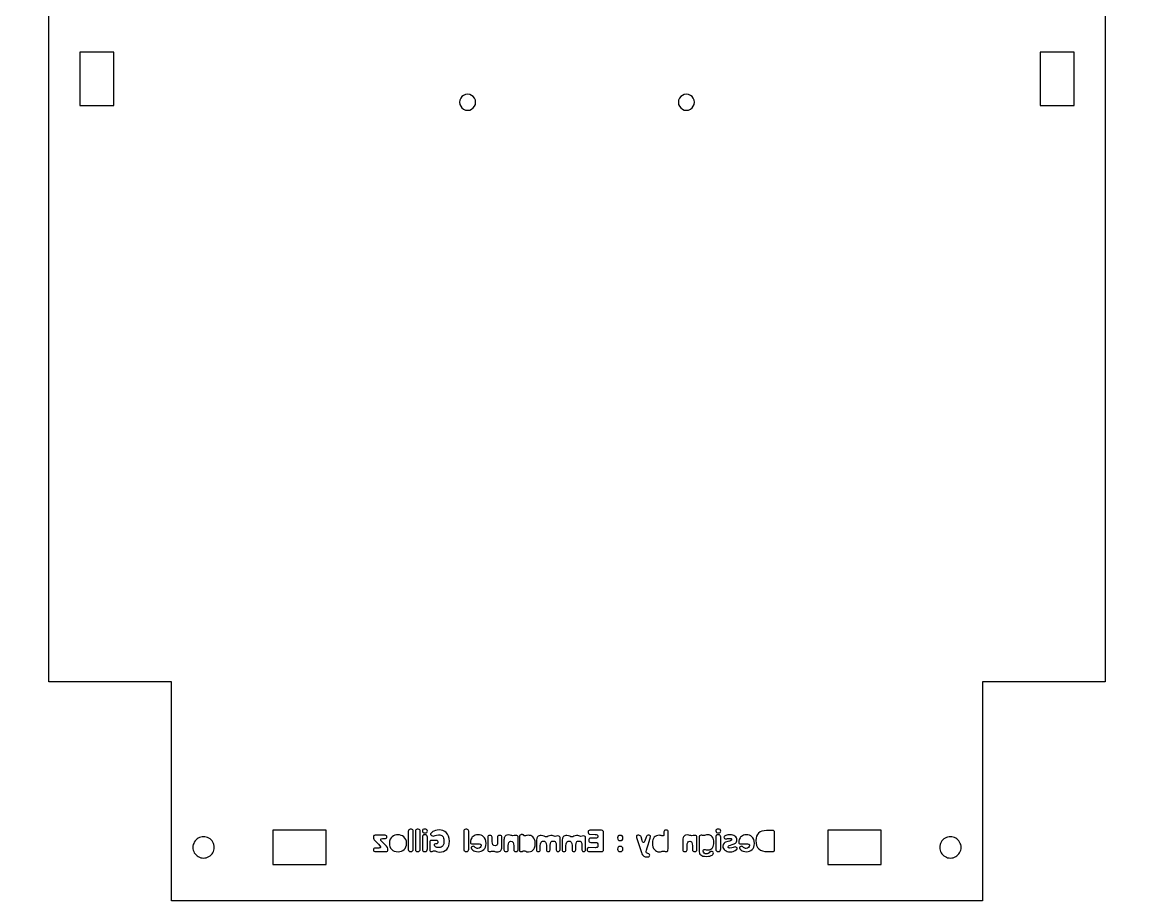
# Model space of a CAD drawing. Header units: metres. Extents: x -389 to -181, y 1263 to 1603.
# Drawn here: x -389.5 to -181.5, y 1263.1 to 1427.7 of the extents above; entities that cross this region are included whole.
import ezdxf

# ---------------------------------------------------------------- set-up
doc = ezdxf.new("R2010")
doc.units = ezdxf.units.M

msp = doc.modelspace()

# ---------------------------------------------------------------- linework, layer by layer
at = {"layer": 'Layer0'}
for points in [[(-389.47, 1522.06, 0.03), (-362.47, 1522.06, 0.03), (-362.47, 1603.06, 0.03), (-208.47, 1603.06, 0.03), (-208.47, 1522.06, 0.03), (-181.47, 1522.06, 0.03), (-181.47, 1487.06, 0.03), (-186.47, 1487.06, 0.03), (-186.47, 1304.06, 0.03), (-209.47, 1304.06, 0.03), (-209.47, 1263.06, 0.03), (-361.47, 1263.06, 0.03), (-361.47, 1304.06, 0.03), (-384.47, 1304.06, 0.03), (-384.47, 1487.06, 0.03), (-389.47, 1487.06, 0.03), (-389.47, 1522.06, 0.03)], [(-378.67, 1422.06, 0.03), (-378.67, 1412.06, 0.03), (-372.27, 1412.06, 0.03), (-372.27, 1422.06, 0.03), (-378.67, 1422.06, 0.03)], [(-198.67, 1422.06, 0.03), (-198.67, 1412.06, 0.03), (-192.27, 1412.06, 0.03), (-192.27, 1422.06, 0.03), (-198.67, 1422.06, 0.03)], [(-305.22, 1411.35, 0.03), (-304.91, 1411.59, 0.03), (-304.67, 1411.9, 0.03), (-304.52, 1412.26, 0.03), (-304.47, 1412.65, 0.03), (-304.52, 1413.04, 0.03), (-304.67, 1413.4, 0.03), (-304.91, 1413.71, 0.03), (-305.22, 1413.95, 0.03), (-305.58, 1414.1, 0.03), (-305.97, 1414.15, 0.03), (-306.36, 1414.1, 0.03), (-306.72, 1413.95, 0.03), (-307.03, 1413.71, 0.03), (-307.27, 1413.4, 0.03), (-307.42, 1413.04, 0.03), (-307.47, 1412.65, 0.03), (-307.42, 1412.26, 0.03), (-307.27, 1411.9, 0.03), (-307.03, 1411.59, 0.03), (-306.72, 1411.35, 0.03), (-306.36, 1411.2, 0.03), (-305.97, 1411.15, 0.03), (-305.58, 1411.2, 0.03), (-305.22, 1411.35, 0.03)], [(-263.47, 1412.65, 0.03), (-263.52, 1413.04, 0.03), (-263.67, 1413.4, 0.03), (-263.91, 1413.71, 0.03), (-264.22, 1413.95, 0.03), (-264.58, 1414.1, 0.03), (-264.97, 1414.15, 0.03), (-265.36, 1414.1, 0.03), (-265.72, 1413.95, 0.03), (-266.03, 1413.71, 0.03), (-266.27, 1413.4, 0.03), (-266.42, 1413.04, 0.03), (-266.47, 1412.65, 0.03), (-266.42, 1412.26, 0.03), (-266.27, 1411.9, 0.03), (-266.03, 1411.59, 0.03), (-265.72, 1411.35, 0.03), (-265.36, 1411.2, 0.03), (-264.97, 1411.15, 0.03), (-264.58, 1411.2, 0.03), (-264.22, 1411.35, 0.03), (-263.91, 1411.59, 0.03), (-263.67, 1411.9, 0.03), (-263.52, 1412.26, 0.03), (-263.47, 1412.65, 0.03)], [(-354.05, 1274.47, 0.02), (-354.25, 1274.64, 0.02), (-354.47, 1274.79, 0.02), (-354.7, 1274.91, 0.02), (-354.95, 1274.99, 0.02), (-355.21, 1275.04, 0.02), (-355.47, 1275.06, 0.02), (-355.73, 1275.04, 0.02), (-355.99, 1274.99, 0.02), (-356.23, 1274.91, 0.02), (-356.47, 1274.79, 0.02), (-356.68, 1274.64, 0.02), (-356.88, 1274.47, 0.02), (-357.05, 1274.28, 0.02), (-357.2, 1274.06, 0.02), (-357.32, 1273.82, 0.02), (-357.4, 1273.58, 0.02), (-357.45, 1273.32, 0.02), (-357.47, 1273.06, 0.02), (-357.45, 1272.8, 0.02), (-357.4, 1272.54, 0.02), (-357.32, 1272.29, 0.02), (-357.2, 1272.06, 0.02), (-357.05, 1271.84, 0.02), (-356.88, 1271.64, 0.02), (-356.68, 1271.47, 0.02), (-356.47, 1271.33, 0.02), (-356.23, 1271.21, 0.02), (-355.99, 1271.13, 0.02), (-355.73, 1271.08, 0.02), (-355.47, 1271.06, 0.02), (-355.21, 1271.08, 0.02), (-354.95, 1271.13, 0.02), (-354.7, 1271.21, 0.02), (-354.47, 1271.33, 0.02), (-354.25, 1271.47, 0.02), (-354.05, 1271.64, 0.02), (-353.88, 1271.84, 0.02), (-353.74, 1272.06, 0.02), (-353.62, 1272.29, 0.02), (-353.54, 1272.54, 0.02), (-353.48, 1272.8, 0.02), (-353.47, 1273.06, 0.02), (-353.48, 1273.32, 0.02), (-353.54, 1273.58, 0.02), (-353.62, 1273.82, 0.02), (-353.74, 1274.06, 0.02), (-353.88, 1274.28, 0.02), (-354.05, 1274.47, 0.02)], [(-342.47, 1276.26, 0.02), (-342.47, 1269.86, 0.02), (-332.47, 1269.86, 0.02), (-332.47, 1276.26, 0.02), (-342.47, 1276.26, 0.02)], [(-323.28, 1275.34, 0), (-323.42, 1275.32, 0), (-323.54, 1275.26, 0), (-323.62, 1275.16, 0), (-323.64, 1275.01, 0), (-323.63, 1274.78, 0), (-323.58, 1274.62, 0), (-323.5, 1274.49, 0), (-323.38, 1274.37, 0), (-322.67, 1273.65, 0), (-322.4, 1273.35, 0), (-322.31, 1273.18, 0), (-322.33, 1273.07, 0), (-322.39, 1273, 0), (-322.49, 1272.95, 0), (-322.63, 1272.94, 0), (-323.28, 1272.94, 0), (-323.43, 1272.91, 0), (-323.54, 1272.84, 0), (-323.61, 1272.74, 0), (-323.63, 1272.61, 0), (-323.6, 1272.47, 0), (-323.53, 1272.38, 0), (-323.39, 1272.32, 0), (-323.21, 1272.3, 0), (-321.29, 1272.3, 0), (-321.14, 1272.32, 0), (-321.02, 1272.38, 0), (-320.95, 1272.48, 0), (-320.92, 1272.63, 0), (-320.92, 1272.8, 0), (-320.99, 1273.03, 0), (-321.18, 1273.28, 0), (-322.14, 1274.25, 0), (-322.24, 1274.37, 0), (-322.27, 1274.51, 0), (-322.25, 1274.6, 0), (-322.17, 1274.66, 0), (-321.9, 1274.71, 0), (-321.46, 1274.71, 0), (-321.34, 1274.73, 0), (-321.22, 1274.78, 0), (-321.13, 1274.88, 0), (-321.1, 1275.02, 0), (-321.12, 1275.15, 0), (-321.18, 1275.25, 0), (-321.29, 1275.32, 0), (-321.44, 1275.34, 0), (-323.28, 1275.34, 0)], [(-320.64, 1273.84, 0), (-320.61, 1273.51, 0), (-320.54, 1273.21, 0), (-320.41, 1272.94, 0), (-320.23, 1272.71, 0), (-320, 1272.51, 0), (-319.72, 1272.37, 0), (-319.38, 1272.28, 0), (-319, 1272.25, 0), (-318.68, 1272.27, 0), (-318.37, 1272.35, 0), (-318.1, 1272.48, 0), (-317.87, 1272.65, 0), (-317.68, 1272.87, 0), (-317.54, 1273.15, 0), (-317.45, 1273.46, 0), (-317.42, 1273.83, 0), (-317.45, 1274.21, 0), (-317.55, 1274.54, 0), (-317.71, 1274.81, 0), (-317.91, 1275.03, 0), (-318.15, 1275.2, 0), (-318.42, 1275.32, 0), (-318.72, 1275.39, 0), (-319.02, 1275.41, 0), (-319.3, 1275.39, 0), (-319.59, 1275.33, 0), (-319.86, 1275.22, 0), (-320.11, 1275.06, 0), (-320.33, 1274.85, 0), (-320.49, 1274.58, 0), (-320.6, 1274.24, 0), (-320.64, 1273.84, 0)], [(-316.71, 1276.46, 0), (-316.87, 1276.43, 0), (-316.99, 1276.35, 0), (-317.06, 1276.22, 0), (-317.09, 1276.03, 0), (-317.09, 1272.67, 0), (-317.06, 1272.51, 0), (-316.98, 1272.39, 0), (-316.84, 1272.32, 0), (-316.65, 1272.3, 0), (-316.43, 1272.32, 0), (-316.28, 1272.4, 0), (-316.2, 1272.53, 0), (-316.17, 1272.73, 0), (-316.17, 1276.09, 0), (-316.19, 1276.23, 0), (-316.27, 1276.35, 0), (-316.38, 1276.43, 0), (-316.52, 1276.46, 0), (-316.71, 1276.46, 0)], [(-315.4, 1276.46, 0), (-315.56, 1276.43, 0), (-315.68, 1276.35, 0), (-315.75, 1276.22, 0), (-315.77, 1276.03, 0), (-315.77, 1272.67, 0), (-315.74, 1272.51, 0), (-315.66, 1272.39, 0), (-315.53, 1272.32, 0), (-315.34, 1272.3, 0), (-315.11, 1272.32, 0), (-314.96, 1272.4, 0), (-314.88, 1272.53, 0), (-314.86, 1272.73, 0), (-314.86, 1276.09, 0), (-314.88, 1276.23, 0), (-314.95, 1276.35, 0), (-315.06, 1276.43, 0), (-315.21, 1276.46, 0), (-315.4, 1276.46, 0)], [(-314.08, 1275.42, 0), (-314.24, 1275.39, 0), (-314.36, 1275.29, 0), (-314.43, 1275.13, 0), (-314.45, 1274.91, 0), (-314.45, 1272.71, 0), (-314.42, 1272.53, 0), (-314.34, 1272.4, 0), (-314.19, 1272.32, 0), (-313.98, 1272.29, 0), (-313.74, 1272.32, 0), (-313.6, 1272.42, 0), (-313.54, 1272.58, 0), (-313.51, 1272.81, 0), (-313.51, 1275, 0), (-313.54, 1275.17, 0), (-313.61, 1275.31, 0), (-313.72, 1275.39, 0), (-313.87, 1275.42, 0), (-314.08, 1275.42, 0)], [(-314.44, 1276.14, 0), (-314.41, 1275.95, 0), (-314.3, 1275.84, 0), (-314.15, 1275.78, 0), (-313.97, 1275.76, 0), (-313.75, 1275.79, 0), (-313.61, 1275.86, 0), (-313.54, 1275.97, 0), (-313.51, 1276.11, 0), (-313.55, 1276.3, 0), (-313.65, 1276.41, 0), (-313.8, 1276.47, 0), (-313.97, 1276.49, 0), (-314.19, 1276.46, 0), (-314.34, 1276.39, 0), (-314.41, 1276.28, 0), (-314.44, 1276.14, 0)], [(-312.93, 1275.55, 0), (-312.92, 1275.47, 0), (-312.87, 1275.4, 0), (-312.73, 1275.29, 0), (-312.56, 1275.22, 0), (-312.41, 1275.19, 0), (-312.24, 1275.22, 0), (-312.07, 1275.3, 0), (-311.81, 1275.38, 0), (-311.4, 1275.41, 0), (-311.19, 1275.4, 0), (-311, 1275.35, 0), (-310.83, 1275.27, 0), (-310.68, 1275.16, 0), (-310.57, 1275.01, 0), (-310.48, 1274.82, 0), (-310.42, 1274.59, 0), (-310.41, 1274.31, 0), (-310.42, 1274, 0), (-310.46, 1273.73, 0), (-310.53, 1273.51, 0), (-310.62, 1273.34, 0), (-310.75, 1273.2, 0), (-310.92, 1273.11, 0), (-311.13, 1273.05, 0), (-311.39, 1273.03, 0), (-311.73, 1273.06, 0), (-311.98, 1273.14, 0), (-312.14, 1273.28, 0), (-312.2, 1273.47, 0), (-312.2, 1273.56, 0), (-312.19, 1273.66, 0), (-312.1, 1273.74, 0), (-311.9, 1273.79, 0), (-311.71, 1273.82, 0), (-311.59, 1273.88, 0), (-311.52, 1273.96, 0), (-311.5, 1274.08, 0), (-311.53, 1274.21, 0), (-311.6, 1274.3, 0), (-311.71, 1274.36, 0), (-311.88, 1274.37, 0), (-312.76, 1274.37, 0), (-312.9, 1274.35, 0), (-313, 1274.28, 0), (-313.05, 1274.16, 0), (-313.07, 1274, 0), (-313.07, 1272.6, 0), (-313.05, 1272.47, 0), (-313, 1272.37, 0), (-312.9, 1272.32, 0), (-312.79, 1272.3, 0), (-312.63, 1272.32, 0), (-312.49, 1272.36, 0), (-312.36, 1272.41, 0), (-312.24, 1272.44, 0), (-312.04, 1272.4, 0), (-311.83, 1272.31, 0), (-311.58, 1272.22, 0), (-311.23, 1272.18, 0), (-310.84, 1272.21, 0), (-310.48, 1272.31, 0), (-310.16, 1272.47, 0), (-309.89, 1272.69, 0), (-309.68, 1272.98, 0), (-309.52, 1273.34, 0), (-309.41, 1273.76, 0), (-309.38, 1274.26, 0), (-309.42, 1274.76, 0), (-309.54, 1275.19, 0), (-309.73, 1275.55, 0), (-309.97, 1275.84, 0), (-310.26, 1276.06, 0), (-310.59, 1276.21, 0), (-310.94, 1276.3, 0), (-311.3, 1276.33, 0), (-311.68, 1276.31, 0), (-312.01, 1276.24, 0), (-312.29, 1276.13, 0), (-312.52, 1276.01, 0), (-312.7, 1275.88, 0), (-312.83, 1275.75, 0), (-312.91, 1275.63, 0), (-312.93, 1275.55, 0)], [(-306.31, 1276.46, 0), (-306.47, 1276.43, 0), (-306.59, 1276.35, 0), (-306.66, 1276.22, 0), (-306.68, 1276.03, 0), (-306.68, 1272.67, 0), (-306.66, 1272.51, 0), (-306.57, 1272.39, 0), (-306.44, 1272.32, 0), (-306.25, 1272.3, 0), (-306.02, 1272.32, 0), (-305.88, 1272.4, 0), (-305.79, 1272.53, 0), (-305.77, 1272.73, 0), (-305.77, 1276.09, 0), (-305.79, 1276.23, 0), (-305.86, 1276.35, 0), (-305.98, 1276.43, 0), (-306.12, 1276.46, 0), (-306.31, 1276.46, 0)], [(-305.45, 1274.05, 0), (-305.42, 1273.88, 0), (-305.35, 1273.78, 0), (-305.23, 1273.73, 0), (-305.05, 1273.71, 0), (-304.78, 1273.71, 0), (-303.83, 1273.71, 0), (-303.65, 1273.69, 0), (-303.52, 1273.64, 0), (-303.44, 1273.54, 0), (-303.42, 1273.41, 0), (-303.47, 1273.21, 0), (-303.61, 1273.04, 0), (-303.8, 1272.91, 0), (-304.03, 1272.87, 0), (-304.2, 1272.88, 0), (-304.33, 1272.93, 0), (-304.55, 1273.07, 0), (-304.72, 1273.21, 0), (-304.81, 1273.26, 0), (-304.92, 1273.28, 0), (-305.06, 1273.25, 0), (-305.19, 1273.18, 0), (-305.28, 1273.08, 0), (-305.32, 1272.97, 0), (-305.24, 1272.78, 0), (-305, 1272.54, 0), (-304.81, 1272.44, 0), (-304.59, 1272.34, 0), (-304.32, 1272.28, 0), (-304.01, 1272.26, 0), (-303.7, 1272.28, 0), (-303.42, 1272.35, 0), (-303.16, 1272.48, 0), (-302.94, 1272.64, 0), (-302.76, 1272.86, 0), (-302.63, 1273.12, 0), (-302.54, 1273.43, 0), (-302.51, 1273.78, 0), (-302.55, 1274.2, 0), (-302.64, 1274.54, 0), (-302.79, 1274.83, 0), (-302.97, 1275.06, 0), (-303.2, 1275.23, 0), (-303.45, 1275.34, 0), (-303.72, 1275.41, 0), (-304, 1275.44, 0), (-304.3, 1275.41, 0), (-304.55, 1275.35, 0), (-304.77, 1275.25, 0), (-304.94, 1275.13, 0), (-305.09, 1274.99, 0), (-305.2, 1274.83, 0), (-305.35, 1274.52, 0), (-305.43, 1274.24, 0), (-305.45, 1274.05, 0)], [(-300.42, 1272.22, 0), (-300.22, 1272.24, 0), (-300.04, 1272.28, 0), (-299.89, 1272.35, 0), (-299.77, 1272.45, 0), (-299.67, 1272.58, 0), (-299.6, 1272.73, 0), (-299.56, 1272.9, 0), (-299.54, 1273.09, 0), (-299.54, 1274.99, 0), (-299.57, 1275.13, 0), (-299.63, 1275.23, 0), (-299.73, 1275.3, 0), (-299.85, 1275.32, 0), (-300.04, 1275.32, 0), (-300.16, 1275.3, 0), (-300.27, 1275.24, 0), (-300.34, 1275.14, 0), (-300.36, 1274.99, 0), (-300.34, 1274.09, 0), (-300.37, 1273.76, 0), (-300.44, 1273.53, 0), (-300.5, 1273.45, 0), (-300.59, 1273.39, 0), (-300.81, 1273.34, 0), (-301.05, 1273.39, 0), (-301.14, 1273.46, 0), (-301.22, 1273.55, 0), (-301.33, 1273.82, 0), (-301.36, 1274.19, 0), (-301.38, 1274.99, 0), (-301.41, 1275.13, 0), (-301.47, 1275.24, 0), (-301.59, 1275.3, 0), (-301.75, 1275.32, 0), (-301.88, 1275.32, 0), (-302.02, 1275.29, 0), (-302.12, 1275.23, 0), (-302.18, 1275.11, 0), (-302.21, 1274.95, 0), (-302.21, 1272.63, 0), (-302.18, 1272.48, 0), (-302.09, 1272.38, 0), (-301.95, 1272.32, 0), (-301.78, 1272.3, 0), (-301.59, 1272.32, 0), (-301.47, 1272.34, 0), (-301.36, 1272.36, 0), (-301.22, 1272.37, 0), (-301.01, 1272.35, 0), (-300.86, 1272.3, 0), (-300.69, 1272.24, 0), (-300.42, 1272.22, 0)], [(-298.27, 1275.39, 0), (-298.63, 1275.34, 0), (-298.78, 1275.27, 0), (-298.92, 1275.18, 0), (-299.02, 1275.05, 0), (-299.1, 1274.89, 0), (-299.14, 1274.69, 0), (-299.16, 1274.46, 0), (-299.16, 1272.63, 0), (-299.13, 1272.48, 0), (-299.05, 1272.38, 0), (-298.94, 1272.32, 0), (-298.79, 1272.3, 0), (-298.67, 1272.3, 0), (-298.54, 1272.32, 0), (-298.43, 1272.38, 0), (-298.36, 1272.48, 0), (-298.34, 1272.63, 0), (-298.34, 1273.4, 0), (-298.31, 1273.75, 0), (-298.22, 1274.01, 0), (-298.06, 1274.16, 0), (-297.84, 1274.21, 0), (-297.62, 1274.16, 0), (-297.53, 1274.09, 0), (-297.45, 1274, 0), (-297.36, 1273.73, 0), (-297.33, 1273.36, 0), (-297.32, 1272.63, 0), (-297.29, 1272.48, 0), (-297.21, 1272.38, 0), (-297.1, 1272.32, 0), (-296.96, 1272.3, 0), (-296.83, 1272.3, 0), (-296.69, 1272.32, 0), (-296.59, 1272.39, 0), (-296.52, 1272.5, 0), (-296.5, 1272.66, 0), (-296.5, 1274.98, 0), (-296.52, 1275.13, 0), (-296.6, 1275.24, 0), (-296.73, 1275.3, 0), (-296.91, 1275.32, 0), (-297.23, 1275.28, 0), (-297.48, 1275.24, 0), (-297.66, 1275.26, 0), (-297.82, 1275.32, 0), (-298.01, 1275.37, 0), (-298.27, 1275.39, 0)], [(-295.44, 1272.43, 0), (-295.24, 1272.4, 0), (-295.06, 1272.33, 0), (-294.85, 1272.25, 0), (-294.57, 1272.22, 0), (-294.16, 1272.28, 0), (-293.95, 1272.38, 0), (-293.75, 1272.52, 0), (-293.57, 1272.73, 0), (-293.43, 1273, 0), (-293.33, 1273.34, 0), (-293.3, 1273.77, 0), (-293.33, 1274.2, 0), (-293.43, 1274.54, 0), (-293.57, 1274.81, 0), (-293.74, 1275.02, 0), (-293.94, 1275.17, 0), (-294.15, 1275.26, 0), (-294.36, 1275.31, 0), (-294.56, 1275.33, 0), (-294.78, 1275.32, 0), (-294.95, 1275.28, 0), (-295.09, 1275.25, 0), (-295.24, 1275.24, 0), (-295.28, 1275.24, 0), (-295.34, 1275.24, 0), (-295.4, 1275.25, 0), (-295.42, 1275.28, 0), (-295.44, 1275.34, 0), (-295.49, 1275.39, 0), (-295.6, 1275.44, 0), (-295.69, 1275.45, 0), (-295.93, 1275.45, 0), (-296, 1275.42, 0), (-296.1, 1275.34, 0), (-296.19, 1275.27, 0), (-296.22, 1275.26, 0), (-296.26, 1272.67, 0), (-296.27, 1272.44, 0), (-296.25, 1272.33, 0), (-296.14, 1272.29, 0), (-295.87, 1272.29, 0), (-295.71, 1272.31, 0), (-295.62, 1272.36, 0), (-295.55, 1272.41, 0), (-295.44, 1272.43, 0)], [(-293.06, 1272.61, 0), (-293.04, 1272.47, 0), (-292.97, 1272.38, 0), (-292.86, 1272.32, 0), (-292.71, 1272.3, 0), (-292.56, 1272.32, 0), (-292.45, 1272.38, 0), (-292.38, 1272.47, 0), (-292.36, 1272.61, 0), (-292.35, 1273.37, 0), (-292.31, 1273.74, 0), (-292.2, 1274.02, 0), (-292.12, 1274.12, 0), (-292.03, 1274.19, 0), (-291.91, 1274.24, 0), (-291.78, 1274.25, 0), (-291.55, 1274.2, 0), (-291.36, 1274.05, 0), (-291.29, 1273.93, 0), (-291.24, 1273.79, 0), (-291.2, 1273.41, 0), (-291.21, 1272.61, 0), (-291.19, 1272.47, 0), (-291.12, 1272.38, 0), (-291.01, 1272.32, 0), (-290.86, 1272.3, 0), (-290.7, 1272.32, 0), (-290.59, 1272.38, 0), (-290.53, 1272.47, 0), (-290.51, 1272.61, 0), (-290.49, 1273.48, 0), (-290.46, 1273.81, 0), (-290.35, 1274.06, 0), (-290.27, 1274.15, 0), (-290.18, 1274.21, 0), (-289.93, 1274.26, 0), (-289.79, 1274.25, 0), (-289.68, 1274.21, 0), (-289.57, 1274.14, 0), (-289.49, 1274.04, 0), (-289.38, 1273.79, 0), (-289.35, 1273.44, 0), (-289.36, 1272.61, 0), (-289.34, 1272.47, 0), (-289.27, 1272.38, 0), (-289.16, 1272.32, 0), (-289.01, 1272.3, 0), (-288.85, 1272.32, 0), (-288.74, 1272.39, 0), (-288.68, 1272.49, 0), (-288.65, 1272.64, 0), (-288.65, 1274.9, 0), (-288.68, 1275.03, 0), (-288.75, 1275.13, 0), (-288.86, 1275.19, 0), (-289.03, 1275.21, 0), (-289.32, 1275.17, 0), (-289.58, 1275.13, 0), (-289.76, 1275.15, 0), (-289.94, 1275.21, 0), (-290.13, 1275.26, 0), (-290.35, 1275.28, 0), (-290.64, 1275.24, 0), (-290.85, 1275.15, 0), (-291.03, 1275.05, 0), (-291.22, 1275.01, 0), (-291.4, 1275.05, 0), (-291.6, 1275.15, 0), (-291.85, 1275.24, 0), (-292.18, 1275.28, 0), (-292.4, 1275.27, 0), (-292.58, 1275.23, 0), (-292.73, 1275.16, 0), (-292.85, 1275.07, 0), (-292.94, 1274.94, 0), (-293.01, 1274.8, 0), (-293.06, 1274.43, 0), (-293.06, 1272.61, 0)], [(-288.26, 1272.61, 0), (-288.23, 1272.47, 0), (-288.17, 1272.38, 0), (-288.06, 1272.32, 0), (-287.9, 1272.3, 0), (-287.75, 1272.32, 0), (-287.64, 1272.38, 0), (-287.57, 1272.47, 0), (-287.55, 1272.61, 0), (-287.54, 1273.37, 0), (-287.5, 1273.74, 0), (-287.4, 1274.02, 0), (-287.32, 1274.12, 0), (-287.22, 1274.19, 0), (-287.11, 1274.24, 0), (-286.98, 1274.25, 0), (-286.74, 1274.2, 0), (-286.56, 1274.05, 0), (-286.48, 1273.93, 0), (-286.43, 1273.79, 0), (-286.39, 1273.41, 0), (-286.4, 1272.61, 0), (-286.38, 1272.47, 0), (-286.31, 1272.38, 0), (-286.2, 1272.32, 0), (-286.05, 1272.3, 0), (-285.9, 1272.32, 0), (-285.79, 1272.38, 0), (-285.72, 1272.47, 0), (-285.7, 1272.61, 0), (-285.69, 1273.48, 0), (-285.65, 1273.81, 0), (-285.55, 1274.06, 0), (-285.47, 1274.15, 0), (-285.37, 1274.21, 0), (-285.12, 1274.26, 0), (-284.99, 1274.25, 0), (-284.87, 1274.21, 0), (-284.77, 1274.14, 0), (-284.68, 1274.04, 0), (-284.58, 1273.79, 0), (-284.54, 1273.44, 0), (-284.55, 1272.61, 0), (-284.53, 1272.47, 0), (-284.46, 1272.38, 0), (-284.35, 1272.32, 0), (-284.2, 1272.3, 0), (-284.04, 1272.32, 0), (-283.93, 1272.39, 0), (-283.87, 1272.49, 0), (-283.85, 1272.64, 0), (-283.85, 1274.9, 0), (-283.87, 1275.03, 0), (-283.94, 1275.13, 0), (-284.06, 1275.19, 0), (-284.22, 1275.21, 0), (-284.51, 1275.17, 0), (-284.77, 1275.13, 0), (-284.95, 1275.15, 0), (-285.13, 1275.21, 0), (-285.32, 1275.26, 0), (-285.55, 1275.28, 0), (-285.83, 1275.24, 0), (-286.04, 1275.15, 0), (-286.22, 1275.05, 0), (-286.41, 1275.01, 0), (-286.6, 1275.05, 0), (-286.79, 1275.15, 0), (-287.04, 1275.24, 0), (-287.38, 1275.28, 0), (-287.59, 1275.27, 0), (-287.77, 1275.23, 0), (-287.92, 1275.16, 0), (-288.04, 1275.07, 0), (-288.14, 1274.94, 0), (-288.2, 1274.8, 0), (-288.26, 1274.43, 0), (-288.26, 1272.61, 0)], [(-280.85, 1276.26, 0), (-283.04, 1276.26, 0), (-283.19, 1276.24, 0), (-283.3, 1276.18, 0), (-283.37, 1276.08, 0), (-283.39, 1275.94, 0), (-283.37, 1275.79, 0), (-283.31, 1275.66, 0), (-283.21, 1275.56, 0), (-283.06, 1275.52, 0), (-282.05, 1275.5, 0), (-281.86, 1275.49, 0), (-281.71, 1275.44, 0), (-281.6, 1275.34, 0), (-281.56, 1275.16, 0), (-281.59, 1274.97, 0), (-281.67, 1274.86, 0), (-281.81, 1274.8, 0), (-282, 1274.78, 0), (-282.89, 1274.8, 0), (-283.05, 1274.77, 0), (-283.16, 1274.67, 0), (-283.23, 1274.54, 0), (-283.26, 1274.38, 0), (-283.23, 1274.24, 0), (-283.16, 1274.12, 0), (-283.05, 1274.04, 0), (-282.89, 1274.01, 0), (-282, 1273.99, 0), (-281.8, 1273.96, 0), (-281.66, 1273.89, 0), (-281.58, 1273.75, 0), (-281.55, 1273.52, 0), (-281.55, 1273.35, 0), (-281.59, 1273.17, 0), (-281.7, 1273.06, 0), (-281.86, 1273.02, 0), (-282.07, 1273.01, 0), (-283.23, 1273.03, 0), (-283.38, 1273, 0), (-283.48, 1272.89, 0), (-283.54, 1272.74, 0), (-283.56, 1272.59, 0), (-283.54, 1272.46, 0), (-283.45, 1272.36, 0), (-283.31, 1272.31, 0), (-283.12, 1272.29, 0), (-280.88, 1272.29, 0), (-280.71, 1272.31, 0), (-280.6, 1272.38, 0), (-280.53, 1272.51, 0), (-280.51, 1272.7, 0), (-280.51, 1275.88, 0), (-280.53, 1276.05, 0), (-280.6, 1276.17, 0), (-280.7, 1276.24, 0), (-280.85, 1276.26, 0)], [(-277.85, 1274.83, 0), (-277.82, 1274.62, 0), (-277.76, 1274.47, 0), (-277.61, 1274.38, 0), (-277.37, 1274.35, 0), (-277.14, 1274.37, 0), (-276.99, 1274.44, 0), (-276.9, 1274.58, 0), (-276.87, 1274.83, 0), (-276.9, 1275.05, 0), (-276.97, 1275.2, 0), (-277.12, 1275.29, 0), (-277.37, 1275.32, 0), (-277.61, 1275.29, 0), (-277.76, 1275.2, 0), (-277.82, 1275.05, 0), (-277.85, 1274.83, 0)], [(-271.73, 1274.8, 0), (-271.68, 1275.08, 0), (-271.72, 1275.24, 0), (-271.82, 1275.31, 0), (-271.94, 1275.33, 0), (-272.15, 1275.33, 0), (-272.29, 1275.31, 0), (-272.39, 1275.24, 0), (-272.47, 1275.12, 0), (-272.53, 1274.95, 0), (-272.73, 1274.32, 0), (-272.79, 1274.15, 0), (-272.87, 1274.05, 0), (-272.95, 1274, 0), (-273.03, 1273.99, 0), (-273.11, 1274.02, 0), (-273.17, 1274.1, 0), (-273.26, 1274.33, 0), (-273.47, 1275.02, 0), (-273.53, 1275.15, 0), (-273.61, 1275.25, 0), (-273.73, 1275.31, 0), (-273.88, 1275.33, 0), (-274.08, 1275.33, 0), (-274.18, 1275.31, 0), (-274.26, 1275.27, 0), (-274.32, 1275.2, 0), (-274.34, 1275.12, 0), (-274.33, 1275.01, 0), (-274.31, 1274.93, 0), (-273.39, 1272.12, 0), (-273.29, 1271.87, 0), (-273.19, 1271.68, 0), (-273.07, 1271.53, 0), (-272.95, 1271.42, 0), (-272.7, 1271.31, 0), (-272.44, 1271.28, 0), (-272.14, 1271.28, 0), (-272.01, 1271.3, 0), (-271.91, 1271.37, 0), (-271.85, 1271.47, 0), (-271.83, 1271.6, 0), (-271.85, 1271.73, 0), (-271.92, 1271.82, 0), (-272.02, 1271.88, 0), (-272.17, 1271.93, 0), (-272.31, 1271.98, 0), (-272.42, 1272.07, 0), (-272.48, 1272.17, 0), (-272.51, 1272.29, 0), (-272.45, 1272.54, 0), (-272.31, 1273, 0), (-272.13, 1273.57, 0), (-271.95, 1274.14, 0), (-271.8, 1274.59, 0), (-271.73, 1274.8, 0)], [(-268.38, 1275.95, 0), (-268.4, 1276.09, 0), (-268.45, 1276.21, 0), (-268.55, 1276.28, 0), (-268.68, 1276.31, 0), (-268.86, 1276.31, 0), (-268.98, 1276.29, 0), (-269.07, 1276.22, 0), (-269.14, 1276.11, 0), (-269.16, 1275.95, 0), (-269.16, 1275.56, 0), (-269.17, 1275.44, 0), (-269.22, 1275.32, 0), (-269.3, 1275.24, 0), (-269.4, 1275.21, 0), (-269.54, 1275.23, 0), (-269.69, 1275.27, 0), (-269.86, 1275.32, 0), (-270.08, 1275.34, 0), (-270.34, 1275.31, 0), (-270.59, 1275.24, 0), (-270.8, 1275.12, 0), (-270.98, 1274.96, 0), (-271.13, 1274.75, 0), (-271.24, 1274.5, 0), (-271.32, 1274.21, 0), (-271.34, 1273.87, 0), (-271.31, 1273.48, 0), (-271.24, 1273.15, 0), (-271.12, 1272.86, 0), (-270.97, 1272.64, 0), (-270.78, 1272.46, 0), (-270.56, 1272.33, 0), (-270.31, 1272.25, 0), (-270.05, 1272.23, 0), (-269.79, 1272.25, 0), (-269.62, 1272.31, 0), (-269.48, 1272.36, 0), (-269.31, 1272.38, 0), (-269.15, 1272.37, 0), (-269.04, 1272.34, 0), (-268.94, 1272.31, 0), (-268.78, 1272.3, 0), (-268.59, 1272.32, 0), (-268.47, 1272.39, 0), (-268.41, 1272.53, 0), (-268.38, 1272.77, 0), (-268.38, 1275.95, 0)], [(-264.76, 1275.39, 0), (-265.12, 1275.34, 0), (-265.27, 1275.27, 0), (-265.41, 1275.18, 0), (-265.51, 1275.05, 0), (-265.59, 1274.89, 0), (-265.63, 1274.69, 0), (-265.65, 1274.46, 0), (-265.65, 1272.63, 0), (-265.62, 1272.48, 0), (-265.54, 1272.38, 0), (-265.43, 1272.32, 0), (-265.29, 1272.3, 0), (-265.16, 1272.3, 0), (-265.03, 1272.32, 0), (-264.92, 1272.38, 0), (-264.85, 1272.48, 0), (-264.83, 1272.63, 0), (-264.83, 1273.4, 0), (-264.8, 1273.75, 0), (-264.71, 1274.01, 0), (-264.55, 1274.16, 0), (-264.33, 1274.21, 0), (-264.11, 1274.16, 0), (-264.02, 1274.09, 0), (-263.95, 1274, 0), (-263.85, 1273.73, 0), (-263.82, 1273.36, 0), (-263.81, 1272.63, 0), (-263.79, 1272.48, 0), (-263.71, 1272.38, 0), (-263.59, 1272.32, 0), (-263.45, 1272.3, 0), (-263.32, 1272.3, 0), (-263.18, 1272.32, 0), (-263.08, 1272.39, 0), (-263.01, 1272.5, 0), (-262.99, 1272.66, 0), (-262.99, 1274.98, 0), (-263.02, 1275.13, 0), (-263.09, 1275.24, 0), (-263.22, 1275.3, 0), (-263.4, 1275.32, 0), (-263.72, 1275.28, 0), (-263.97, 1275.24, 0), (-264.16, 1275.26, 0), (-264.31, 1275.32, 0), (-264.5, 1275.37, 0), (-264.76, 1275.39, 0)], [(-262.58, 1272.48, 0), (-262.57, 1272.23, 0), (-262.51, 1272, 0), (-262.42, 1271.81, 0), (-262.28, 1271.65, 0), (-262.09, 1271.53, 0), (-261.85, 1271.44, 0), (-261.55, 1271.39, 0), (-261.19, 1271.37, 0), (-260.83, 1271.39, 0), (-260.55, 1271.45, 0), (-260.32, 1271.53, 0), (-260.15, 1271.63, 0), (-260.03, 1271.74, 0), (-259.95, 1271.85, 0), (-259.9, 1272.06, 0), (-259.92, 1272.17, 0), (-260, 1272.24, 0), (-260.12, 1272.28, 0), (-260.28, 1272.3, 0), (-260.44, 1272.28, 0), (-260.55, 1272.22, 0), (-260.71, 1272.06, 0), (-260.9, 1271.9, 0), (-261.04, 1271.85, 0), (-261.23, 1271.83, 0), (-261.47, 1271.87, 0), (-261.66, 1271.98, 0), (-261.78, 1272.15, 0), (-261.82, 1272.36, 0), (-261.8, 1272.5, 0), (-261.76, 1272.6, 0), (-261.67, 1272.65, 0), (-261.54, 1272.67, 0), (-261.43, 1272.66, 0), (-261.25, 1272.63, 0), (-261.06, 1272.6, 0), (-260.88, 1272.59, 0), (-260.62, 1272.62, 0), (-260.4, 1272.7, 0), (-260.21, 1272.84, 0), (-260.06, 1273.01, 0), (-259.94, 1273.22, 0), (-259.86, 1273.46, 0), (-259.81, 1273.72, 0), (-259.79, 1273.99, 0), (-259.81, 1274.29, 0), (-259.87, 1274.57, 0), (-259.97, 1274.81, 0), (-260.1, 1275.02, 0), (-260.27, 1275.19, 0), (-260.47, 1275.31, 0), (-260.71, 1275.39, 0), (-260.98, 1275.42, 0), (-261.19, 1275.39, 0), (-261.4, 1275.34, 0), (-261.57, 1275.3, 0), (-261.73, 1275.28, 0), (-261.84, 1275.28, 0), (-261.93, 1275.31, 0), (-262.05, 1275.33, 0), (-262.2, 1275.33, 0), (-262.39, 1275.31, 0), (-262.5, 1275.23, 0), (-262.56, 1275.07, 0), (-262.58, 1274.81, 0), (-262.58, 1272.48, 0)], [(-258.87, 1275.42, 0), (-259.08, 1275.42, 0), (-259.25, 1275.39, 0), (-259.36, 1275.29, 0), (-259.43, 1275.13, 0), (-259.46, 1274.91, 0), (-259.46, 1272.71, 0), (-259.43, 1272.53, 0), (-259.34, 1272.4, 0), (-259.19, 1272.32, 0), (-258.99, 1272.29, 0), (-258.74, 1272.32, 0), (-258.6, 1272.42, 0), (-258.54, 1272.58, 0), (-258.52, 1272.81, 0), (-258.52, 1275, 0), (-258.54, 1275.17, 0), (-258.62, 1275.31, 0), (-258.73, 1275.39, 0), (-258.87, 1275.42, 0)], [(-259.45, 1276.14, 0), (-259.41, 1275.95, 0), (-259.31, 1275.84, 0), (-259.16, 1275.78, 0), (-258.98, 1275.76, 0), (-258.76, 1275.79, 0), (-258.62, 1275.86, 0), (-258.54, 1275.97, 0), (-258.52, 1276.11, 0), (-258.55, 1276.3, 0), (-258.65, 1276.41, 0), (-258.8, 1276.47, 0), (-258.98, 1276.49, 0), (-259.2, 1276.46, 0), (-259.34, 1276.39, 0), (-259.42, 1276.28, 0), (-259.45, 1276.14, 0)], [(-256.86, 1274.76, 0), (-256.77, 1274.75, 0), (-256.58, 1274.71, 0), (-256.5, 1274.66, 0), (-256.48, 1274.59, 0), (-256.51, 1274.44, 0), (-256.62, 1274.33, 0), (-256.83, 1274.25, 0), (-257.17, 1274.17, 0), (-257.61, 1274.04, 0), (-257.78, 1273.95, 0), (-257.91, 1273.84, 0), (-258.08, 1273.59, 0), (-258.13, 1273.29, 0), (-258.11, 1273.06, 0), (-258.03, 1272.85, 0), (-257.9, 1272.67, 0), (-257.74, 1272.52, 0), (-257.53, 1272.4, 0), (-257.3, 1272.31, 0), (-257.04, 1272.26, 0), (-256.75, 1272.24, 0), (-256.46, 1272.26, 0), (-256.2, 1272.3, 0), (-255.8, 1272.45, 0), (-255.54, 1272.64, 0), (-255.47, 1272.74, 0), (-255.45, 1272.83, 0), (-255.47, 1272.95, 0), (-255.56, 1273.06, 0), (-255.68, 1273.13, 0), (-255.8, 1273.15, 0), (-256.02, 1273.12, 0), (-256.22, 1273.05, 0), (-256.47, 1272.98, 0), (-256.81, 1272.94, 0), (-256.97, 1272.95, 0), (-257.06, 1272.99, 0), (-257.1, 1273.05, 0), (-257.12, 1273.14, 0), (-257.08, 1273.31, 0), (-256.95, 1273.42, 0), (-256.72, 1273.51, 0), (-256.36, 1273.6, 0), (-256.02, 1273.71, 0), (-255.75, 1273.88, 0), (-255.64, 1273.99, 0), (-255.56, 1274.12, 0), (-255.51, 1274.27, 0), (-255.49, 1274.44, 0), (-255.52, 1274.67, 0), (-255.6, 1274.87, 0), (-255.72, 1275.04, 0), (-255.88, 1275.18, 0), (-256.07, 1275.29, 0), (-256.28, 1275.37, 0), (-256.51, 1275.42, 0), (-256.75, 1275.44, 0), (-257.2, 1275.4, 0), (-257.57, 1275.29, 0), (-257.83, 1275.14, 0), (-257.9, 1275.06, 0), (-257.92, 1274.97, 0), (-257.89, 1274.85, 0), (-257.8, 1274.75, 0), (-257.68, 1274.67, 0), (-257.56, 1274.64, 0), (-257.4, 1274.66, 0), (-257.26, 1274.7, 0), (-257.1, 1274.74, 0), (-256.92, 1274.76, 0), (-256.86, 1274.76, 0)], [(-255.15, 1274.05, 0), (-255.12, 1273.88, 0), (-255.05, 1273.78, 0), (-254.93, 1273.73, 0), (-254.75, 1273.71, 0), (-254.48, 1273.71, 0), (-253.53, 1273.71, 0), (-253.35, 1273.69, 0), (-253.22, 1273.64, 0), (-253.14, 1273.54, 0), (-253.12, 1273.41, 0), (-253.17, 1273.21, 0), (-253.31, 1273.04, 0), (-253.5, 1272.91, 0), (-253.73, 1272.87, 0), (-253.9, 1272.88, 0), (-254.03, 1272.93, 0), (-254.25, 1273.07, 0), (-254.42, 1273.21, 0), (-254.51, 1273.26, 0), (-254.62, 1273.28, 0), (-254.76, 1273.25, 0), (-254.89, 1273.18, 0), (-254.98, 1273.08, 0), (-255.02, 1272.97, 0), (-254.94, 1272.78, 0), (-254.7, 1272.54, 0), (-254.51, 1272.44, 0), (-254.29, 1272.34, 0), (-254.02, 1272.28, 0), (-253.72, 1272.26, 0), (-253.41, 1272.28, 0), (-253.12, 1272.35, 0), (-252.87, 1272.48, 0), (-252.65, 1272.64, 0), (-252.47, 1272.86, 0), (-252.33, 1273.12, 0), (-252.24, 1273.43, 0), (-252.22, 1273.78, 0), (-252.25, 1274.2, 0), (-252.34, 1274.54, 0), (-252.49, 1274.83, 0), (-252.67, 1275.06, 0), (-252.9, 1275.23, 0), (-253.15, 1275.34, 0), (-253.42, 1275.41, 0), (-253.7, 1275.44, 0), (-254, 1275.41, 0), (-254.25, 1275.35, 0), (-254.47, 1275.25, 0), (-254.64, 1275.13, 0), (-254.79, 1274.99, 0), (-254.9, 1274.83, 0), (-255.06, 1274.52, 0), (-255.13, 1274.24, 0), (-255.15, 1274.05, 0)], [(-249.97, 1276.22, 0), (-250.41, 1276.19, 0), (-250.8, 1276.1, 0), (-251.13, 1275.95, 0), (-251.42, 1275.73, 0), (-251.64, 1275.46, 0), (-251.8, 1275.14, 0), (-251.89, 1274.77, 0), (-251.93, 1274.34, 0), (-251.9, 1273.84, 0), (-251.8, 1273.41, 0), (-251.64, 1273.05, 0), (-251.4, 1272.77, 0), (-251.09, 1272.56, 0), (-250.71, 1272.41, 0), (-250.24, 1272.32, 0), (-249.7, 1272.29, 0), (-248.78, 1272.29, 0), (-248.62, 1272.31, 0), (-248.51, 1272.38, 0), (-248.45, 1272.52, 0), (-248.43, 1272.74, 0), (-248.43, 1275.87, 0), (-248.45, 1276.02, 0), (-248.51, 1276.13, 0), (-248.62, 1276.2, 0), (-248.76, 1276.22, 0), (-249.97, 1276.22, 0)], [(-228.47, 1269.86, 0.02), (-228.47, 1276.26, 0.02), (-238.47, 1276.26, 0.02), (-238.47, 1269.86, 0.02), (-228.47, 1269.86, 0.02)], [(-213.54, 1273.58, 0.02), (-213.62, 1273.82, 0.02), (-213.74, 1274.06, 0.02), (-213.88, 1274.28, 0.02), (-214.05, 1274.47, 0.02), (-214.25, 1274.64, 0.02), (-214.47, 1274.79, 0.02), (-214.7, 1274.91, 0.02), (-214.95, 1274.99, 0.02), (-215.21, 1275.04, 0.02), (-215.47, 1275.06, 0.02), (-215.73, 1275.04, 0.02), (-215.99, 1274.99, 0.02), (-216.23, 1274.91, 0.02), (-216.47, 1274.79, 0.02), (-216.68, 1274.64, 0.02), (-216.88, 1274.47, 0.02), (-217.05, 1274.28, 0.02), (-217.2, 1274.06, 0.02), (-217.32, 1273.82, 0.02), (-217.4, 1273.58, 0.02), (-217.45, 1273.32, 0.02), (-217.47, 1273.06, 0.02), (-217.45, 1272.8, 0.02), (-217.4, 1272.54, 0.02), (-217.32, 1272.29, 0.02), (-217.2, 1272.06, 0.02), (-217.05, 1271.84, 0.02), (-216.88, 1271.64, 0.02), (-216.68, 1271.47, 0.02), (-216.47, 1271.33, 0.02), (-216.23, 1271.21, 0.02), (-215.99, 1271.13, 0.02), (-215.73, 1271.08, 0.02), (-215.47, 1271.06, 0.02), (-215.21, 1271.08, 0.02), (-214.95, 1271.13, 0.02), (-214.7, 1271.21, 0.02), (-214.47, 1271.33, 0.02), (-214.25, 1271.47, 0.02), (-214.05, 1271.64, 0.02), (-213.88, 1271.84, 0.02), (-213.74, 1272.06, 0.02), (-213.62, 1272.29, 0.02), (-213.54, 1272.54, 0.02), (-213.48, 1272.8, 0.02), (-213.47, 1273.06, 0.02), (-213.48, 1273.32, 0.02), (-213.54, 1273.58, 0.02)], [(-277.85, 1272.76, 0), (-277.82, 1272.55, 0), (-277.76, 1272.39, 0), (-277.61, 1272.3, 0), (-277.37, 1272.27, 0), (-277.12, 1272.3, 0), (-276.97, 1272.39, 0), (-276.9, 1272.53, 0), (-276.87, 1272.76, 0), (-276.89, 1272.97, 0), (-276.97, 1273.12, 0), (-277.11, 1273.22, 0), (-277.36, 1273.25, 0), (-277.6, 1273.22, 0), (-277.75, 1273.13, 0), (-277.82, 1272.97, 0), (-277.85, 1272.76, 0)]]:
    msp.add_polyline3d(points, dxfattribs=at)

doc.saveas('drawing.dxf')
